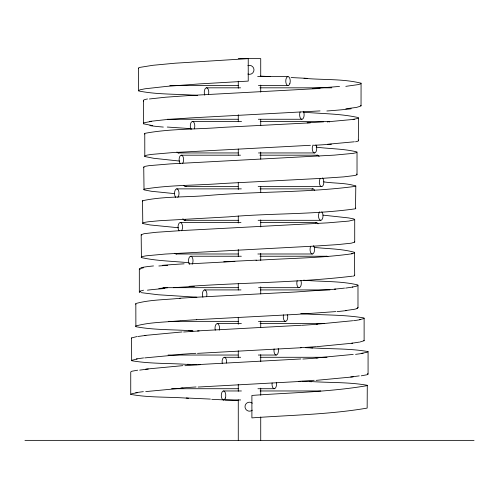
<?xml version="1.0" encoding="UTF-8"?>
<svg xmlns="http://www.w3.org/2000/svg" width="499" height="499" viewBox="0 0 499 499"><rect width="100%" height="100%" fill="white"/><g stroke="black" fill="none" stroke-linecap="round" stroke-linejoin="round"><path stroke-width="0.75" d="M304.016 78.274C322.909 80.108 342.651 78.611 361.07 83.196L360.552 83.901L358.282 84.599L345.813 86.352M361.07 83.196L361.039 106L356.529 107.41L345.813 108.807M367.283 385.284L367.158 385.64C329.184 392.127 290.299 392.619 251.895 395.439L251.895 417.894C290.299 415.074 329.184 414.582 367.158 408.095L367.283 385.284C348.29 381.897 328.585 382.876 309.336 381.417M310.465 347.734C329.602 349.206 349.213 348.215 368.075 351.608L366.983 352.313L361.257 353.361M368.075 351.608L368.075 374.063L366.983 374.768L361.257 375.816M188.51 398.271C169.348 396.68 149.638 397.865 130.744 394.397L131.873 393.692L137.655 392.644M358.326 118.275L358.263 117.577C340.493 113.61 321.967 113.816 303.86 112.181M358.326 140.73L358.569 117.926M193.013 330.906C174.02 329.396 154.621 330.257 135.884 326.689L135.828 303.529C150.193 299.587 165.443 299.849 180.208 298.271M135.578 326.334L135.828 325.984C150.193 322.042 165.443 322.304 180.208 320.726M179.652 161.077L153.673 158.283L144.804 156.53L144.766 133.37C170.115 128.586 196.35 129.478 222.049 127.395L310.44 122.841M144.51 156.181L146.937 155.127L151.353 154.422L171.924 152.657L310.44 145.296M303.604 280.176C321.599 281.854 340.212 280.794 357.827 284.941L357.983 285.291L357.022 285.989M357.983 285.291L357.983 307.746L357.022 308.444M323.601 181.854C334.23 183.501 345.607 182.746 355.806 185.984L355.506 186.333C306.841 192.845 257.166 191.292 208.251 195.458C186.464 197.442 163.84 196.113 142.533 200.741L142.789 223.546L150.08 224.949L178.386 227.744M355.806 185.984L355.506 208.788C313.653 214.745 270.826 213.11 228.735 216.865L159.524 220.72L148.147 221.787L143.993 222.492L142.533 223.196M174.725 193.637L151.334 191.267L144.03 189.863L143.731 167.059L145.059 166.354L149.064 165.649L170.471 163.884L334.33 155.127L353.292 153.361L356.417 152.657L356.991 151.952C343.742 148.658 329.733 148.908 316.185 147.124M143.731 189.514L144.068 189.165C169.754 184.873 196.126 185.522 222.08 183.526L323.152 178.286L343.724 176.877L355.176 175.461L357.022 174.756L357.022 152.301M189.077 262.78C173.215 261.12 156.973 261.077 141.404 257.578L141.18 234.767L144.018 233.713L156.006 232.303L182.123 230.544L327.887 222.841L348.882 221.076L354.714 219.666L353.972 218.967L348.576 217.913L322.984 215.125M141.18 257.222L142.483 256.523L146.138 255.819L165.275 254.053L316.335 246.001L337.904 244.591L351.284 243.181L354.714 242.121L354.714 219.666M300.766 313.628C321.743 315.299 343.119 314.426 363.877 317.925L364.12 318.281L363.696 318.63L359.517 319.678M364.12 318.281L364.12 340.736L359.517 342.133M138.379 90.556L138.379 68.101L139.826 67.396L152.85 65.294L175.211 63.198L248.234 58.639L248.234 81.094L199.631 83.894L166.903 86.352L144.953 88.797L139.826 89.851L138.429 90.905C157.715 94.872 177.906 93.787 197.529 95.477M189.932 364.588C170.577 363.06 150.798 364.052 131.661 360.721L131.58 337.91L137.156 336.507M131.58 360.365L137.156 358.962M139.67 268.793L143.569 267.745M139.67 291.248L143.569 290.2M352.469 253.704C320.545 258.27 288.129 258.189 255.999 260.384M352.469 276.159C298.308 282.646 243.543 282.553 189.14 286.339M352.83 287.044L345.645 288.098M352.83 309.499L345.645 310.553M137.655 370.189L131.873 371.237L130.744 371.942L130.744 394.397M354.377 119.33L327.65 121.793M354.377 141.785L327.65 144.248M149.419 98.983L165.4 97.23L190.269 95.477L320.04 88.454M149.419 121.438L165.4 119.685L190.269 117.932L320.04 110.909M352.668 320.732L316.647 324.225M352.668 343.187L316.647 346.68M144.722 335.453L182.041 331.96M144.722 357.908L182.041 354.415M145.739 369.135L182.877 365.642M353.217 354.415L316.129 357.908M145.739 391.59L182.877 388.097M353.217 376.87L316.129 380.363M335.733 289.146L296.181 291.952L196.325 297.223M335.733 311.601L296.181 314.407L196.325 319.678M158.844 265.992L167.695 265.287M158.844 288.447L167.695 287.742M198.128 364.588L300.866 358.962M198.128 387.043L300.866 381.417M197.492 330.906L301.153 325.279M197.492 353.361L301.153 347.734M189.14 263.884L234.879 261.432M238.273 58.633L260.728 58.633L260.728 76.553M257.671 76.597L288.004 76.597M169.772 85.578L238.223 85.578M258.451 85.578L288.004 85.578M206.524 87.824L240.555 87.824M259.892 87.824L331.823 87.824M167.315 119.261L238.098 119.261M258.326 119.261L301.883 119.261M192.539 121.507L241.541 121.507M260.21 121.507L328.66 121.507M178.368 152.944L238.266 152.944M258.488 152.944L314.495 152.944M181.362 155.189L240.481 155.189M259.929 155.189L317.489 155.189M185.46 186.626L238.048 186.626M258.158 186.626L321.581 186.626M176.771 188.872L241.329 188.872M259.998 188.872L312.892 188.872M184.636 220.309L238.778 220.309M258.114 220.309L320.763 220.309M180.301 222.554L240.973 222.554M260.422 222.554L316.428 222.554M176.178 253.991L238.41 253.991M257.858 253.991L312.305 253.991M190.774 256.237L241.335 256.237M260.004 256.237L326.901 256.237M162.942 287.673L238.397 287.673M258.619 287.673L299.069 287.673M204.652 289.919L241.005 289.919M260.341 289.919L329.951 289.919M168.724 321.356L238.335 321.356M258.445 321.356L285.509 321.356A4.491 2.246 -90 0 0 287.505 314.8M215.269 330.157A4.491 2.246 -90 0 1 217.258 323.601L241.373 323.601M260.041 323.601L324.606 323.601M168.076 355.039L238.085 355.039M258.314 355.039L276.203 355.039M224.35 357.284L240.686 357.284M260.129 357.284L327.026 357.284M171.6 388.721L238.497 388.721M257.946 388.721L274.275 388.721M223.527 390.966L241.422 390.966M260.091 390.966L320.763 390.966M223.527 399.949L240.643 399.949M24.95 440.368L474.05 440.368M211.769 399.325L223.789 399.886M225.28 399.955L238.603 400.585M260.347 76.104L270.339 76.597M196.868 297.217L158.208 294.766L141.236 292.657M191.26 128.673L167.259 127.045M314.276 247.398C327.643 248.858 341.472 248.702 354.458 252.307L354.683 252.656M152.725 125.642L143.912 123.889M367.401 373.714L368.075 374.063M356.342 174.057L357.022 174.756M360.609 105.295L361.07 105.651M355.45 208.089L355.806 208.439M135.578 303.879L135.884 304.234M358.263 140.032L358.569 140.381M143.731 167.059L144.03 167.408M144.51 133.726L144.804 134.075M142.533 200.741L142.789 201.091M363.877 340.38L364.12 340.736M141.18 234.767L141.404 235.123M354.683 275.111L354.458 252.307M357.827 307.396L357.983 307.746M131.58 337.91L131.661 338.266M354.639 241.772L354.714 242.121M138.379 68.101L138.429 68.45M260.728 85.123L260.728 92.134M260.728 119.398L260.728 125.629M260.728 152.12L260.728 159.131M260.728 186.395L260.728 192.626M260.728 219.897L260.728 226.908M260.728 253.392L260.728 260.409M260.728 286.894L260.728 293.905M260.728 321.175L260.728 327.406M260.728 354.67L260.728 361.681M260.728 388.172L260.728 395.183M260.728 416.996L260.728 440.368M238.273 81.225L238.273 88.236M238.273 114.726L238.273 121.737M238.273 149.001L238.273 155.233M238.273 182.503L238.273 189.514M238.273 215.998L238.273 223.009M238.273 249.5L238.273 256.511M238.273 283.781L238.273 290.013M238.273 317.277L238.273 324.288M238.273 350.778L238.273 357.789M238.273 384.274L238.273 391.285M238.273 399.855L238.273 440.368M143.381 100.736L143.381 123.191M139.321 269.148L139.321 291.603M247.847 65.687A4.491 4.491 0 0 1 253.991 69.86A4.491 4.491 0 0 1 247.847 74.033M204.777 95.147A4.491 2.246 -90 0 1 204.883 89.246A4.491 2.246 -90 0 1 207.815 88.647A4.491 2.246 -90 0 1 208.52 94.38M303.473 111.595A4.491 2.246 -90 0 1 303.529 117.833A4.491 2.246 -90 0 1 300.41 118.157A4.491 2.246 -90 0 1 300.142 111.938M327.631 122.005A4.491 2.246 -90 0 1 329.696 122.005M191.123 129.484A4.491 2.246 -90 0 1 190.793 123.166A4.491 2.246 -90 0 1 193.955 122.511A4.491 2.246 -90 0 1 194.279 128.829M179.397 152.445A4.491 2.246 -90 0 1 176.952 151.939M315.911 144.966A4.491 2.246 -90 0 1 316.135 151.515A4.491 2.246 -90 0 1 312.854 151.515A4.491 2.246 -90 0 1 313.079 144.966M316.659 155.507A4.491 2.246 -90 0 1 319.079 156.505M180.133 163.441A4.491 2.246 -90 0 1 179.671 156.73A4.491 2.246 -90 0 1 183.058 156.73A4.491 2.246 -90 0 1 182.59 163.441M186.283 186.308A4.491 2.246 -90 0 1 183.869 185.31M322.41 177.962A4.491 2.246 -90 0 1 323.458 184.605A4.491 2.246 -90 0 1 319.99 185.304A4.491 2.246 -90 0 1 320.352 178.374M311.863 189.371A4.491 2.246 -90 0 1 314.638 190.531M175.735 197.355A4.491 2.246 -90 0 1 175.024 190.531A4.491 2.246 -90 0 1 178.511 190.531A4.491 2.246 -90 0 1 177.8 197.355M185.665 219.809A4.491 2.246 -90 0 1 182.89 218.649M321.793 211.826A4.491 2.246 -90 0 1 322.504 218.649A4.491 2.246 -90 0 1 319.017 218.649A4.491 2.246 -90 0 1 319.728 211.826M315.599 222.872A4.491 2.246 -90 0 1 318.019 223.87M179.072 230.806A4.491 2.246 -90 0 1 178.611 224.095A4.491 2.246 -90 0 1 181.998 224.095A4.491 2.246 -90 0 1 181.53 230.806M177.008 253.673A4.491 2.246 -90 0 1 174.949 253.261M313.534 245.739A4.491 2.246 -90 0 1 314.096 252.207A4.491 2.246 -90 0 1 310.833 252.887A4.491 2.246 -90 0 1 310.721 246.325M325.872 256.736A4.491 2.246 -90 0 1 327.93 256.736M189.358 264.214A4.491 2.246 -90 0 1 189.133 257.665A4.491 2.246 -90 0 1 192.414 257.665A4.491 2.246 -90 0 1 192.19 264.214M300.81 280.351A4.491 2.246 -90 0 1 300.654 286.357A4.491 2.246 -90 0 1 297.654 286.669A4.491 2.246 -90 0 1 297.192 280.725M202.906 297.242A4.491 2.246 -90 0 1 203.012 291.341A4.491 2.246 -90 0 1 205.944 290.742A4.491 2.246 -90 0 1 206.648 296.475M285.509 321.356A4.491 2.246 -90 0 1 283.519 314.8M217.258 323.601A4.491 2.246 -90 0 1 219.254 330.157M278.199 348.483A4.491 2.246 -90 0 1 276.315 355.032A4.491 2.246 -90 0 1 274.113 348.895M222.261 363.428A4.491 2.246 -90 0 1 224.238 357.29A4.491 2.246 -90 0 1 226.509 363.01M276.365 382.577A4.491 2.246 -90 0 1 274.388 388.715A4.491 2.246 -90 0 1 272.117 382.995M252.332 410.172A4.491 4.491 0 0 1 246.219 409.748A4.491 4.491 0 0 1 246.219 403.622A4.491 4.491 0 0 1 252.332 403.198M311.819 381.747A243.025 4.915 2.8 0 1 301.982 381.311M139.708 370.121A252.463 8.065 -2.4 0 1 148.272 369.06M184.911 365.711A249.319 12.756 -0.5 0 1 200.218 364.675M318.038 357.964A246.419 12.812 -0.4 0 1 302.856 359.037M363.097 353.304A251.066 8.215 -2.3 0 1 355.569 354.352M312.754 348.003A233.85 4.023 2.8 0 1 305.326 347.672M138.061 336.482A215.499 7.641 -2 0 1 145.908 335.428M183.626 332.003A229.989 11.14 -0.8 0 1 199.107 330.962M317.333 324.238A194.067 8.901 -1 0 1 301.858 325.298M360.122 319.666A210.865 8.059 -1.8 0 1 353.51 320.714M179.802 298.271A167.508 6.637 -1.6 0 1 195.926 297.211M344.553 288.098A155.913 6.693 -1.3 0 1 334.411 289.139M356.779 285.996A147.149 6.768 -0.9 0 1 352.306 287.044M140.2 269.497A102.189 5.021 0.4 0 1 139.315 268.793M140.893 267.763A108.221 5.04 -1 0 1 153.505 265.936M162.356 265.331A114.471 3.961 -2 0 1 184.094 263.828M223.733 261.788A124.02 0.561 -2.8 0 1 256.692 260.141M354.583 252.656A102.283 5.077 -0.4 0 1 351.552 253.704M323.664 121.831A96.263 2.458 -2.5 0 1 307.116 122.816M357.92 118.275A91.061 4.466 -0.6 0 1 353.105 119.323M143.662 101.085A118.438 5.826 0.1 0 1 143.487 100.386M143.381 100.386A120.378 5.869 -0.4 0 1 147.511 98.97M339.538 86.402A138.94 5.133 -1.8 0 1 312.867 88.367M291.085 77.551A155.894 1.329 2.7 0 1 307.078 78.362M351.209 108.763A138.94 5.807 -1.5 0 1 326.857 110.99M144.535 122.835A120.378 5.732 -0.8 0 1 151.665 121.45M143.587 123.889A118.438 5.826 -0.1 0 1 144.167 122.841M163.323 127.07A106.624 4.647 1.4 0 1 149.912 125.617M358.538 140.73A91.061 4.541 -0.4 0 1 355.488 141.791M331.461 144.205A96.263 2.813 -2.3 0 1 313.69 145.328M354.608 275.111A102.283 5.121 -0.1 0 1 353.223 276.165M173.484 287.692A114.471 3.412 -2.3 0 1 194.373 286.401M147.43 290.162A108.221 4.566 -1.5 0 1 164.857 288.503M140.051 292.67A102.189 5.065 -0.1 0 1 140.587 291.254M357.247 308.444A147.149 6.805 -0.8 0 1 353.329 309.499M346.705 310.546A155.913 6.805 -1.3 0 1 337.025 311.607M180.613 320.732A167.508 6.593 -1.6 0 1 196.725 319.684M188.491 330.656A189.289 0.437 2.8 0 1 192.402 330.843M358.875 342.146A210.865 7.996 -1.8 0 1 351.801 343.2M315.954 346.668A194.067 8.814 -1 0 1 300.454 347.716M180.482 354.371A229.989 11.346 -0.7 0 1 195.882 353.304M136.302 358.981A215.499 7.716 -2 0 1 143.575 357.926M187.318 364.27A244.13 4.404 2.8 0 1 197.105 364.713M359.243 375.878A251.066 8.059 -2.4 0 1 350.722 376.938M314.177 380.3A246.419 12.55 -0.5 0 1 298.857 381.336M180.894 388.035A249.319 13.036 -0.4 0 1 196.063 386.962M135.772 392.701A252.463 8.215 -2.3 0 1 143.344 391.653M186.183 397.984A241.772 4.441 2.8 0 1 210.397 399.081M289.844 83.676A4.491 2.246 -90 0 0 288.21 76.615A4.491 2.246 -90 0 0 285.971 82.977A4.491 2.246 -90 0 0 289.844 83.676M225.367 398.046A4.491 2.246 -90 0 0 223.733 390.985A4.491 2.246 -90 0 0 221.494 397.347A4.491 2.246 -90 0 0 225.367 398.046"/></g></svg>
